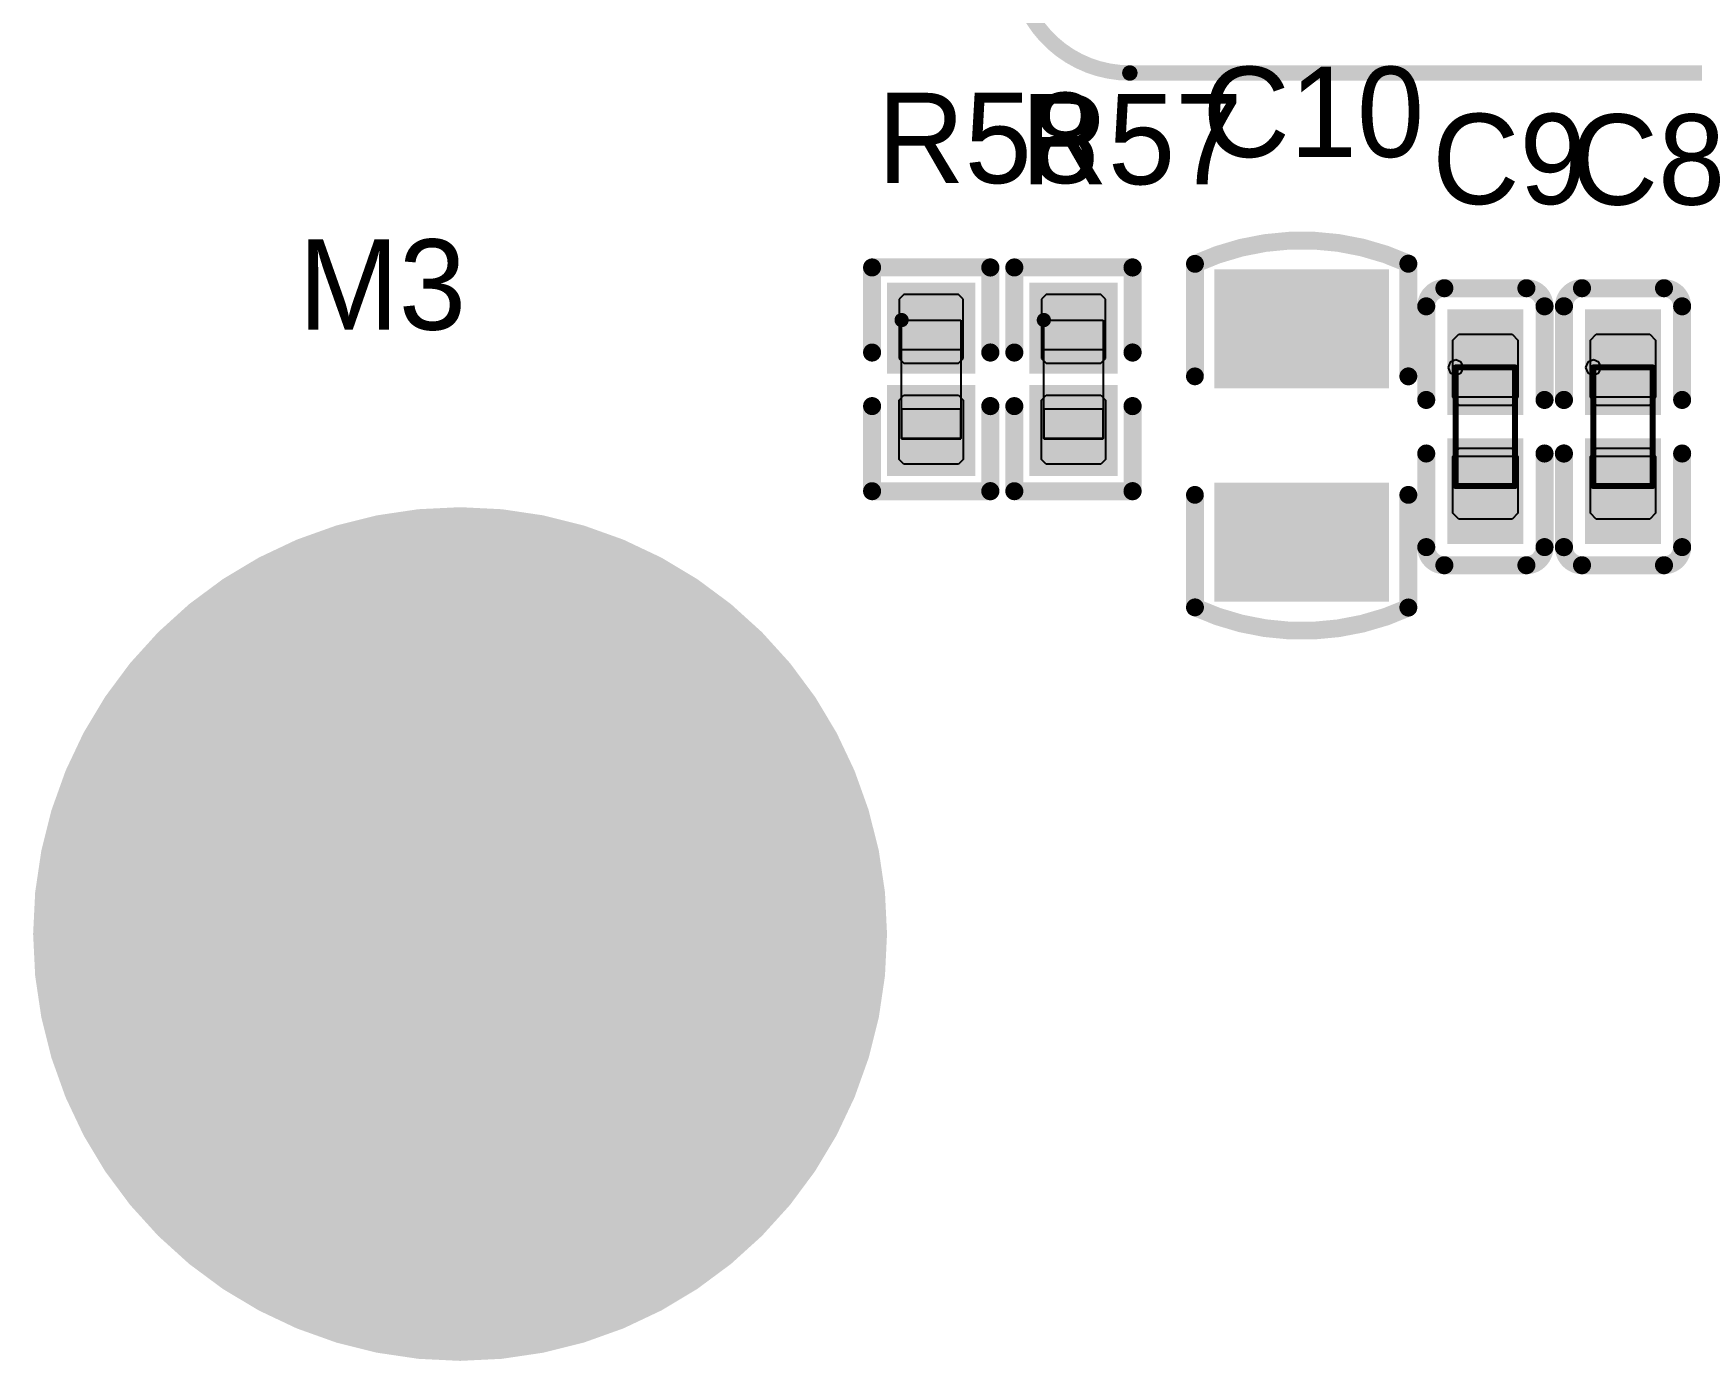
# Model space of a CAD drawing. Header units: millimetres. Extents: x 892 to 1144, y 1011 to 1123.
# Drawn here: x 935.12 to 949.12, y 1030.07 to 1041.27 of the extents above; entities that cross this region are included whole.
import ezdxf

# ---------------------------------------------------------------- set-up
doc = ezdxf.new("R2010")
doc.units = ezdxf.units.MM
for name, color, linetype in [('BottomLayer', 5, 'Continuous'), ('BottomSolder', 6, 'Continuous'), ('Mechanical15', 56, 'Continuous'), ('Mechanical4', 56, 'Continuous'), ('Mechanical5', 56, 'Continuous'), ('Mechanical6', 56, 'Continuous'), ('MultiLayer', 9, 'Continuous'), ('TopLayer', 1, 'Continuous'), ('TopOverlay', 2, 'Continuous'), ('TopPaste', 8, 'Continuous'), ('TopSolder', 216, 'Continuous')]:
    doc.layers.add(name, color=color, linetype=linetype)

msp = doc.modelspace()

# ---------------------------------------------------------------- linework, layer by layer
at = {"layer": 'BottomLayer', "const_width": 3.5}
msp.add_lwpolyline([(936.975, 1033.669, 1), (940.475, 1033.669, 1)], format="xyb", close=True, dxfattribs=at)
at = {"layer": 'BottomSolder', "const_width": 3.602}
msp.add_lwpolyline([(936.924, 1033.669, 1), (940.526, 1033.669, 1)], format="xyb", close=True, dxfattribs=at)
at = {"layer": 'Mechanical15'}
for p, q in [((947.079, 1038.496), (947.06, 1038.45)), ((947.06, 1038.45), (947.079, 1038.404)), ((947.125, 1038.515), (947.079, 1038.496)), ((947.171, 1038.496), (947.125, 1038.515)), ((947.125, 1038.515), (947.125, 1038.515)), ((947.125, 1038.2), (947.125, 1038.45)), ((947.125, 1038.45), (947.625, 1038.45)), ((947.19, 1038.45), (947.171, 1038.496)), ((947.171, 1038.404), (947.19, 1038.45)), ((947.625, 1038.45), (947.625, 1038.2)), ((948.24, 1038.496), (948.221, 1038.45)), ((948.221, 1038.45), (948.24, 1038.404)), ((948.286, 1038.515), (948.24, 1038.496)), ((948.332, 1038.496), (948.286, 1038.515)), ((948.286, 1038.515), (948.286, 1038.515)), ((948.286, 1038.2), (948.286, 1038.45)), ((948.286, 1038.45), (948.786, 1038.45)), ((948.351, 1038.45), (948.332, 1038.496)), ((948.332, 1038.404), (948.351, 1038.45)), ((948.786, 1038.45), (948.786, 1038.2)), ((947.079, 1038.404), (947.125, 1038.385)), ((947.125, 1038.385), (947.171, 1038.404)), ((947.125, 1038.385), (947.125, 1038.385)), ((948.24, 1038.404), (948.286, 1038.385)), ((948.286, 1038.385), (948.332, 1038.404)), ((948.286, 1038.385), (948.286, 1038.385)), ((947.625, 1038.2), (947.125, 1038.2)), ((948.786, 1038.2), (948.286, 1038.2)), ((947.125, 1037.7), (947.125, 1037.45)), ((947.625, 1037.7), (947.125, 1037.7)), ((947.625, 1037.45), (947.625, 1037.7)), ((948.286, 1037.7), (948.286, 1037.45)), ((948.786, 1037.7), (948.286, 1037.7)), ((948.786, 1037.45), (948.786, 1037.7)), ((947.125, 1037.45), (947.625, 1037.45)), ((948.286, 1037.45), (948.786, 1037.45))]:
    msp.add_line(p, q, dxfattribs=at)
at = {"layer": 'Mechanical15', "const_width": 0.0508}
for points in [[(947.125, 1037.45), (947.125, 1038.45)], [(947.125, 1038.45), (947.625, 1038.45)], [(947.625, 1037.45), (947.625, 1038.45)], [(948.286, 1037.45), (948.286, 1038.45)], [(948.286, 1038.45), (948.786, 1038.45)], [(948.786, 1037.45), (948.786, 1038.45)], [(947.125, 1037.45), (947.625, 1037.45)], [(948.286, 1037.45), (948.786, 1037.45)]]:
    msp.add_lwpolyline(points, dxfattribs=at)
at = {"layer": 'Mechanical15', "const_width": 0.0254}
for points in [[(947.112, 1038.45, 1), (947.138, 1038.45, 1)], [(947.112, 1038.45, 1), (947.138, 1038.45, 1)], [(947.612, 1038.45, 1), (947.638, 1038.45, 1)], [(947.612, 1038.45, 1), (947.638, 1038.45, 1)], [(948.273, 1038.45, 1), (948.299, 1038.45, 1)], [(948.273, 1038.45, 1), (948.299, 1038.45, 1)], [(948.773, 1038.45, 1), (948.799, 1038.45, 1)], [(948.773, 1038.45, 1), (948.799, 1038.45, 1)], [(947.112, 1037.45, 1), (947.138, 1037.45, 1)], [(947.112, 1037.45, 1), (947.138, 1037.45, 1)], [(947.612, 1037.45, 1), (947.638, 1037.45, 1)], [(947.612, 1037.45, 1), (947.638, 1037.45, 1)], [(948.273, 1037.45, 1), (948.299, 1037.45, 1)], [(948.273, 1037.45, 1), (948.299, 1037.45, 1)], [(948.773, 1037.45, 1), (948.799, 1037.45, 1)], [(948.773, 1037.45, 1), (948.799, 1037.45, 1)]]:
    msp.add_lwpolyline(points, format="xyb", close=True, dxfattribs=at)
at = {"layer": 'Mechanical4'}
for p, q in [((942.45, 1037.85), (942.45, 1038.85)), ((942.45, 1038.85), (942.95, 1038.85)), ((942.95, 1038.85), (942.95, 1037.85)), ((943.65, 1037.85), (943.65, 1038.85)), ((943.65, 1038.85), (944.15, 1038.85)), ((944.15, 1038.85), (944.15, 1037.85)), ((942.95, 1037.85), (942.45, 1037.85)), ((944.15, 1037.85), (943.65, 1037.85))]:
    msp.add_line(p, q, dxfattribs=at)
at = {"layer": 'Mechanical5'}
for p, q in [((942.45, 1038.6), (942.45, 1038.85)), ((942.45, 1038.85), (942.95, 1038.85)), ((942.95, 1038.85), (942.95, 1038.6)), ((943.65, 1038.6), (943.65, 1038.85)), ((943.65, 1038.85), (944.15, 1038.85)), ((944.15, 1038.85), (944.15, 1038.6)), ((942.95, 1038.6), (942.45, 1038.6)), ((944.15, 1038.6), (943.65, 1038.6)), ((942.45, 1038.099), (942.45, 1037.849)), ((942.95, 1038.099), (942.45, 1038.099)), ((942.95, 1037.849), (942.95, 1038.099)), ((943.65, 1038.099), (943.65, 1037.849)), ((944.15, 1038.099), (943.65, 1038.099)), ((944.15, 1037.849), (944.15, 1038.099)), ((942.45, 1037.849), (942.95, 1037.849)), ((943.65, 1037.849), (944.15, 1037.849))]:
    msp.add_line(p, q, dxfattribs=at)
at = {"layer": 'Mechanical6'}
for points, const_width in [([(942.48, 1038.85, 1), (942.42, 1038.85, 1)], 0.06), ([(942.405, 1038.85, 1), (942.435, 1038.85, 1)], 0.03), ([(942.465, 1038.85, 1), (942.495, 1038.85, 1)], 0.03), ([(943.68, 1038.85, 1), (943.62, 1038.85, 1)], 0.06), ([(943.605, 1038.85, 1), (943.635, 1038.85, 1)], 0.03), ([(943.665, 1038.85, 1), (943.695, 1038.85, 1)], 0.03)]:
    msp.add_lwpolyline(points, format="xyb", close=True, dxfattribs=dict(at, const_width=const_width))
at = {"layer": 'MultiLayer', "const_width": 3.5}
msp.add_lwpolyline([(936.975, 1033.669, 1), (940.475, 1033.669, 1)], format="xyb", close=True, dxfattribs=at)
at = {"layer": 'TopLayer', "const_width": 3.5}
msp.add_lwpolyline([(936.975, 1033.669, 1), (940.475, 1033.669, 1)], format="xyb", close=True, dxfattribs=at)
at = {"layer": 'TopLayer'}
for points in [[(945.19, 1039.175), (945.19, 1038.375), (946.46, 1039.175), (946.46, 1038.375)], [(942.43, 1039.066), (942.43, 1038.5), (942.97, 1039.066), (942.97, 1038.5)], [(943.63, 1039.066), (943.63, 1038.5), (944.17, 1039.066), (944.17, 1038.5)], [(947.105, 1038.89), (947.105, 1038.1), (947.645, 1038.89), (947.645, 1038.1)], [(948.266, 1038.89), (948.266, 1038.1), (948.806, 1038.89), (948.806, 1038.1)], [(942.43, 1038.2), (942.43, 1037.634), (942.97, 1038.2), (942.97, 1037.634)], [(943.63, 1038.2), (943.63, 1037.634), (944.17, 1038.2), (944.17, 1037.634)], [(947.105, 1037.8), (947.105, 1037.01), (947.645, 1037.8), (947.645, 1037.01)], [(948.266, 1037.8), (948.266, 1037.01), (948.806, 1037.8), (948.806, 1037.01)], [(945.19, 1037.375), (945.19, 1036.575), (946.46, 1037.375), (946.46, 1036.575)]]:
    msp.add_solid(points, dxfattribs=at)
at = {"layer": 'TopOverlay'}
for points, const_width in [([(944.375, 1040.935, -0.414232), (943.41, 1041.9)], 0.13), ([(944.925, 1039.324, -0.21896), (946.726, 1039.327)], 0.15), ([(946.876, 1038.966, -0.414214), (947.029, 1039.119)], 0.152), ([(947.721, 1039.119, -0.414214), (947.874, 1038.966)], 0.152), ([(948.038, 1038.966, -0.414214), (948.19, 1039.119)], 0.152), ([(948.882, 1039.119, -0.414214), (949.035, 1038.966)], 0.152), ([(947.029, 1036.781, -0.414214), (946.876, 1036.934)], 0.152), ([(947.874, 1036.934, -0.414214), (947.721, 1036.781)], 0.152), ([(948.19, 1036.781, -0.414214), (948.038, 1036.934)], 0.152), ([(949.035, 1036.934, -0.414214), (948.882, 1036.781)], 0.152), ([(946.726, 1036.423, -0.21896), (944.925, 1036.426)], 0.15)]:
    msp.add_lwpolyline(points, format="xyb", dxfattribs=dict(at, const_width=const_width))
for points, const_width in [([(944.375, 1040.935), (964.775, 1040.935)], 0.13), ([(942.201, 1038.576), (942.201, 1039.294)], 0.152), ([(942.201, 1039.294), (943.199, 1039.294)], 0.152), ([(943.199, 1038.576), (943.199, 1039.294)], 0.152), ([(943.401, 1038.576), (943.401, 1039.294)], 0.152), ([(943.401, 1039.294), (944.399, 1039.294)], 0.152), ([(944.399, 1038.576), (944.399, 1039.294)], 0.152), ([(944.925, 1038.375), (944.925, 1039.325)], 0.15), ([(946.725, 1038.375), (946.725, 1039.325)], 0.15), ([(947.029, 1039.119), (947.721, 1039.119)], 0.152), ([(948.19, 1039.119), (948.882, 1039.119)], 0.152), ([(946.876, 1038.176), (946.876, 1038.966)], 0.152), ([(947.874, 1038.176), (947.874, 1038.966)], 0.152), ([(948.038, 1038.176), (948.038, 1038.966)], 0.152), ([(949.035, 1038.176), (949.035, 1038.966)], 0.152), ([(942.201, 1037.406), (942.201, 1038.124)], 0.152), ([(943.199, 1037.406), (943.199, 1038.124)], 0.152), ([(943.401, 1037.406), (943.401, 1038.124)], 0.152), ([(944.399, 1037.406), (944.399, 1038.124)], 0.152), ([(946.876, 1036.934), (946.876, 1037.724)], 0.152), ([(947.874, 1036.934), (947.874, 1037.724)], 0.152), ([(948.038, 1036.934), (948.038, 1037.724)], 0.152), ([(949.035, 1036.934), (949.035, 1037.724)], 0.152), ([(942.201, 1037.406), (943.199, 1037.406)], 0.152), ([(943.401, 1037.406), (944.399, 1037.406)], 0.152), ([(944.925, 1036.425), (944.925, 1037.375)], 0.15), ([(946.725, 1036.425), (946.725, 1037.375)], 0.15), ([(947.029, 1036.781), (947.721, 1036.781)], 0.152), ([(948.19, 1036.781), (948.882, 1036.781)], 0.152)]:
    msp.add_lwpolyline(points, dxfattribs=dict(at, const_width=const_width))
for points, const_width in [([(944.343, 1040.935, 1), (944.408, 1040.935, 1)], 0.065), ([(944.343, 1040.935, 1), (944.408, 1040.935, 1)], 0.065), ([(942.163, 1039.294, 1), (942.239, 1039.294, 1)], 0.0762), ([(942.163, 1039.294, 1), (942.239, 1039.294, 1)], 0.0762), ([(943.16, 1039.294, 1), (943.237, 1039.294, 1)], 0.0762), ([(943.16, 1039.294, 1), (943.237, 1039.294, 1)], 0.0762), ([(943.363, 1039.294, 1), (943.439, 1039.294, 1)], 0.0762), ([(943.363, 1039.294, 1), (943.439, 1039.294, 1)], 0.0762), ([(944.36, 1039.294, 1), (944.437, 1039.294, 1)], 0.0762), ([(944.36, 1039.294, 1), (944.437, 1039.294, 1)], 0.0762), ([(944.887, 1039.325, 1), (944.962, 1039.325, 1)], 0.075), ([(944.888, 1039.324, 1), (944.963, 1039.324, 1)], 0.075), ([(946.687, 1039.325, 1), (946.763, 1039.325, 1)], 0.075), ([(946.688, 1039.327, 1), (946.763, 1039.327, 1)], 0.075), ([(946.991, 1039.119, 1), (947.067, 1039.119, 1)], 0.0762), ([(946.991, 1039.119, 1), (947.067, 1039.119, 1)], 0.0762), ([(947.683, 1039.119, 1), (947.759, 1039.119, 1)], 0.0762), ([(947.683, 1039.119, 1), (947.759, 1039.119, 1)], 0.0762), ([(948.152, 1039.119, 1), (948.228, 1039.119, 1)], 0.0762), ([(948.152, 1039.119, 1), (948.228, 1039.119, 1)], 0.0762), ([(948.844, 1039.119, 1), (948.92, 1039.119, 1)], 0.0762), ([(948.844, 1039.119, 1), (948.92, 1039.119, 1)], 0.0762), ([(946.838, 1038.966, 1), (946.914, 1038.966, 1)], 0.0762), ([(946.838, 1038.966, 1), (946.914, 1038.966, 1)], 0.0762), ([(947.836, 1038.966, 1), (947.912, 1038.966, 1)], 0.0762), ([(947.836, 1038.966, 1), (947.912, 1038.966, 1)], 0.0762), ([(947.999, 1038.966, 1), (948.076, 1038.966, 1)], 0.0762), ([(947.999, 1038.966, 1), (948.076, 1038.966, 1)], 0.0762), ([(948.997, 1038.966, 1), (949.073, 1038.966, 1)], 0.0762), ([(948.997, 1038.966, 1), (949.073, 1038.966, 1)], 0.0762), ([(942.163, 1038.576, 1), (942.239, 1038.576, 1)], 0.0762), ([(943.16, 1038.576, 1), (943.237, 1038.576, 1)], 0.0762), ([(943.363, 1038.576, 1), (943.439, 1038.576, 1)], 0.0762), ([(944.36, 1038.576, 1), (944.437, 1038.576, 1)], 0.0762), ([(944.887, 1038.375, 1), (944.962, 1038.375, 1)], 0.075), ([(946.687, 1038.375, 1), (946.763, 1038.375, 1)], 0.075), ([(942.163, 1038.124, 1), (942.239, 1038.124, 1)], 0.0762), ([(943.16, 1038.124, 1), (943.237, 1038.124, 1)], 0.0762), ([(943.363, 1038.124, 1), (943.439, 1038.124, 1)], 0.0762), ([(944.36, 1038.124, 1), (944.437, 1038.124, 1)], 0.0762), ([(946.838, 1038.176, 1), (946.914, 1038.176, 1)], 0.0762), ([(947.836, 1038.176, 1), (947.912, 1038.176, 1)], 0.0762), ([(947.999, 1038.176, 1), (948.076, 1038.176, 1)], 0.0762), ([(948.997, 1038.176, 1), (949.073, 1038.176, 1)], 0.0762), ([(946.838, 1037.724, 1), (946.914, 1037.724, 1)], 0.0762), ([(947.836, 1037.724, 1), (947.912, 1037.724, 1)], 0.0762), ([(947.999, 1037.724, 1), (948.076, 1037.724, 1)], 0.0762), ([(948.997, 1037.724, 1), (949.073, 1037.724, 1)], 0.0762), ([(942.163, 1037.406, 1), (942.239, 1037.406, 1)], 0.0762), ([(942.163, 1037.406, 1), (942.239, 1037.406, 1)], 0.0762), ([(943.16, 1037.406, 1), (943.237, 1037.406, 1)], 0.0762), ([(943.16, 1037.406, 1), (943.237, 1037.406, 1)], 0.0762), ([(943.363, 1037.406, 1), (943.439, 1037.406, 1)], 0.0762), ([(943.363, 1037.406, 1), (943.439, 1037.406, 1)], 0.0762), ([(944.36, 1037.406, 1), (944.437, 1037.406, 1)], 0.0762), ([(944.36, 1037.406, 1), (944.437, 1037.406, 1)], 0.0762), ([(944.887, 1037.375, 1), (944.962, 1037.375, 1)], 0.075), ([(946.687, 1037.375, 1), (946.763, 1037.375, 1)], 0.075), ([(946.838, 1036.934, 1), (946.914, 1036.934, 1)], 0.0762), ([(946.838, 1036.934, 1), (946.914, 1036.934, 1)], 0.0762), ([(947.836, 1036.934, 1), (947.912, 1036.934, 1)], 0.0762), ([(947.836, 1036.934, 1), (947.912, 1036.934, 1)], 0.0762), ([(947.999, 1036.934, 1), (948.076, 1036.934, 1)], 0.0762), ([(947.999, 1036.934, 1), (948.076, 1036.934, 1)], 0.0762), ([(948.997, 1036.934, 1), (949.073, 1036.934, 1)], 0.0762), ([(948.997, 1036.934, 1), (949.073, 1036.934, 1)], 0.0762), ([(946.991, 1036.781, 1), (947.067, 1036.781, 1)], 0.0762), ([(946.991, 1036.781, 1), (947.067, 1036.781, 1)], 0.0762), ([(947.683, 1036.781, 1), (947.759, 1036.781, 1)], 0.0762), ([(947.683, 1036.781, 1), (947.759, 1036.781, 1)], 0.0762), ([(948.152, 1036.781, 1), (948.228, 1036.781, 1)], 0.0762), ([(948.152, 1036.781, 1), (948.228, 1036.781, 1)], 0.0762), ([(948.844, 1036.781, 1), (948.92, 1036.781, 1)], 0.0762), ([(948.844, 1036.781, 1), (948.92, 1036.781, 1)], 0.0762), ([(944.888, 1036.426, 1), (944.963, 1036.426, 1)], 0.075), ([(944.887, 1036.425, 1), (944.962, 1036.425, 1)], 0.075), ([(946.687, 1036.425, 1), (946.763, 1036.425, 1)], 0.075), ([(946.688, 1036.423, 1), (946.763, 1036.423, 1)], 0.075)]:
    msp.add_lwpolyline(points, format="xyb", close=True, dxfattribs=dict(at, const_width=const_width))
at = {"layer": 'TopPaste'}
for p, q in [((942.47, 1039.066), (942.43, 1039.026)), ((942.43, 1039.026), (942.43, 1038.525)), ((942.93, 1039.066), (942.47, 1039.066)), ((942.97, 1039.026), (942.93, 1039.066)), ((942.97, 1038.525), (942.97, 1039.026)), ((943.67, 1039.066), (943.63, 1039.026)), ((943.63, 1039.026), (943.63, 1038.525)), ((944.13, 1039.066), (943.67, 1039.066)), ((944.17, 1039.026), (944.13, 1039.066)), ((944.17, 1038.525), (944.17, 1039.026)), ((947.1, 1038.68), (947.15, 1038.73)), ((947.15, 1038.73), (947.6, 1038.73)), ((947.6, 1038.73), (947.65, 1038.68)), ((948.261, 1038.68), (948.311, 1038.73)), ((948.311, 1038.73), (948.761, 1038.73)), ((948.761, 1038.73), (948.811, 1038.68)), ((947.1, 1038.2), (947.1, 1038.68)), ((947.65, 1038.68), (947.65, 1038.2)), ((948.261, 1038.2), (948.261, 1038.68)), ((948.811, 1038.68), (948.811, 1038.2)), ((942.43, 1038.525), (942.47, 1038.485)), ((942.47, 1038.485), (942.93, 1038.485)), ((942.93, 1038.485), (942.97, 1038.525)), ((943.63, 1038.525), (943.67, 1038.485)), ((943.67, 1038.485), (944.13, 1038.485)), ((944.13, 1038.485), (944.17, 1038.525)), ((942.43, 1038.175), (942.47, 1038.215)), ((942.43, 1037.674), (942.43, 1038.175)), ((942.47, 1038.215), (942.93, 1038.215)), ((942.93, 1038.215), (942.97, 1038.175)), ((942.97, 1038.175), (942.97, 1037.674)), ((943.63, 1038.175), (943.67, 1038.215)), ((943.63, 1037.674), (943.63, 1038.175)), ((943.67, 1038.215), (944.13, 1038.215)), ((944.13, 1038.215), (944.17, 1038.175)), ((944.17, 1038.175), (944.17, 1037.674)), ((947.15, 1038.13), (947.1, 1038.2)), ((947.65, 1038.2), (947.6, 1038.13)), ((948.311, 1038.13), (948.261, 1038.2)), ((948.811, 1038.2), (948.761, 1038.13)), ((947.6, 1038.13), (947.15, 1038.13)), ((948.761, 1038.13), (948.311, 1038.13)), ((947.1, 1037.7), (947.15, 1037.77)), ((947.15, 1037.77), (947.6, 1037.77)), ((947.6, 1037.77), (947.65, 1037.7)), ((948.261, 1037.7), (948.311, 1037.77)), ((948.311, 1037.77), (948.761, 1037.77)), ((948.761, 1037.77), (948.811, 1037.7)), ((942.47, 1037.634), (942.43, 1037.674)), ((942.93, 1037.634), (942.47, 1037.634)), ((942.97, 1037.674), (942.93, 1037.634)), ((943.67, 1037.634), (943.63, 1037.674)), ((944.13, 1037.634), (943.67, 1037.634)), ((944.17, 1037.674), (944.13, 1037.634)), ((947.1, 1037.22), (947.1, 1037.7)), ((947.65, 1037.7), (947.65, 1037.22)), ((948.261, 1037.22), (948.261, 1037.7)), ((948.811, 1037.7), (948.811, 1037.22)), ((947.15, 1037.17), (947.1, 1037.22)), ((947.65, 1037.22), (947.6, 1037.17)), ((948.311, 1037.17), (948.261, 1037.22)), ((948.811, 1037.22), (948.761, 1037.17)), ((947.6, 1037.17), (947.15, 1037.17)), ((948.761, 1037.17), (948.311, 1037.17))]:
    msp.add_line(p, q, dxfattribs=at)
for points in [[(945.19, 1039.175), (945.19, 1038.375), (946.46, 1039.175), (946.46, 1038.375)], [(942.43, 1039.066), (942.43, 1038.5), (942.97, 1039.066), (942.97, 1038.5)], [(943.63, 1039.066), (943.63, 1038.5), (944.17, 1039.066), (944.17, 1038.5)], [(947.105, 1038.89), (947.105, 1038.1), (947.645, 1038.89), (947.645, 1038.1)], [(948.266, 1038.89), (948.266, 1038.1), (948.806, 1038.89), (948.806, 1038.1)], [(942.43, 1038.2), (942.43, 1037.634), (942.97, 1038.2), (942.97, 1037.634)], [(943.63, 1038.2), (943.63, 1037.634), (944.17, 1038.2), (944.17, 1037.634)], [(947.105, 1037.8), (947.105, 1037.01), (947.645, 1037.8), (947.645, 1037.01)], [(948.266, 1037.8), (948.266, 1037.01), (948.806, 1037.8), (948.806, 1037.01)], [(945.19, 1037.375), (945.19, 1036.575), (946.46, 1037.375), (946.46, 1036.575)]]:
    msp.add_solid(points, dxfattribs=at)
at = {"layer": 'TopSolder', "const_width": 3.602}
msp.add_lwpolyline([(936.924, 1033.669, 1), (940.526, 1033.669, 1)], format="xyb", close=True, dxfattribs=at)
at = {"layer": 'TopSolder'}
for points in [[(942.328, 1039.167), (942.328, 1038.398), (943.072, 1039.167), (943.072, 1038.398)], [(943.528, 1039.167), (943.528, 1038.398), (944.272, 1039.167), (944.272, 1038.398)], [(945.088, 1039.277), (945.088, 1038.273), (946.562, 1039.277), (946.562, 1038.273)], [(947.054, 1038.941), (947.054, 1038.049), (947.696, 1038.941), (947.696, 1038.049)], [(948.215, 1038.941), (948.215, 1038.049), (948.857, 1038.941), (948.857, 1038.049)], [(942.328, 1038.302), (942.328, 1037.533), (943.072, 1038.302), (943.072, 1037.533)], [(943.528, 1038.302), (943.528, 1037.533), (944.272, 1038.302), (944.272, 1037.533)], [(947.054, 1037.851), (947.054, 1036.959), (947.696, 1037.851), (947.696, 1036.959)], [(948.215, 1037.851), (948.215, 1036.959), (948.857, 1037.851), (948.857, 1036.959)], [(945.088, 1037.477), (945.088, 1036.473), (946.562, 1037.477), (946.562, 1036.473)]]:
    msp.add_solid(points, dxfattribs=at)

# ---------------------------------------------------------------- texts
at = {"layer": 'TopOverlay'}
for s, p in [('C10', (944.989, 1040.226)), ('R58', (942.246, 1040.006)), ('R57', (943.455, 1039.996)), ('C9', (946.927, 1039.829)), ('C8', (948.096, 1039.824)), ('M3', (937.36, 1038.769))]:
    msp.add_text(s, height=0.762, dxfattribs=at).set_placement(p)

doc.saveas('drawing.dxf')
